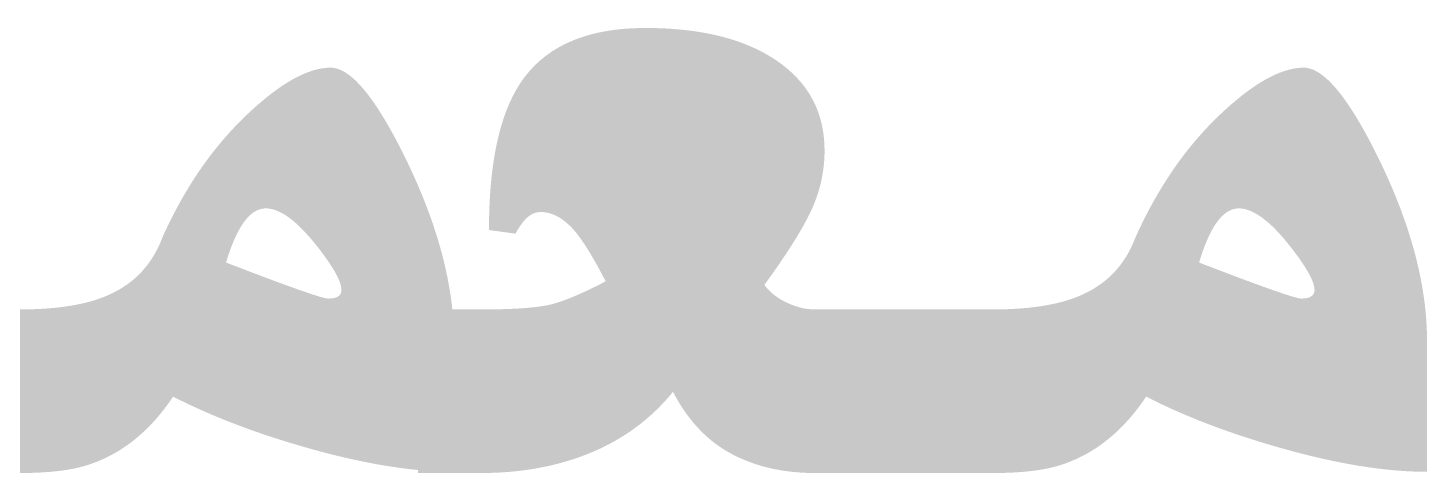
# Model space of a CAD drawing. Header units: metres. Extents: x -24.2 to 51.5, y -28.6 to 30.1.
# Drawn here: x 5.078 to 8.587, y -25.36 to -24.243 of the extents above; entities that cross this region are included whole.
import ezdxf

# ---------------------------------------------------------------- set-up
doc = ezdxf.new("R2010")
doc.units = ezdxf.units.M
doc.layers.add('GF-TEXT-PDF', color=200, linetype='Continuous')

msp = doc.modelspace()

# ---------------------------------------------------------------- hatches: boundary and pattern name
at = {"layer": 'GF-TEXT-PDF', "true_color": 0xb82e00}
msp.add_hatch(color=22, dxfattribs=at).paths.add_polyline_path([(7.2752, -25.3597), (7.052, -25.3597), (7.0412, -25.3596), (7.0305, -25.3593), (7.02, -25.3588), (7.0096, -25.3581), (6.9993, -25.3572), (6.9891, -25.3561), (6.979, -25.3548), (6.9691, -25.3533), (6.9592, -25.3516), (6.9495, -25.3497), (6.9399, -25.3477), (6.9305, -25.3454), (6.9211, -25.3429), (6.9119, -25.3402), (6.9028, -25.3373), (6.8938, -25.3342), (6.8849, -25.3309), (6.8761, -25.3274), (6.8675, -25.3237), (6.859, -25.3198), (6.8506, -25.3157), (6.8423, -25.3114), (6.8345, -25.3071), (6.8268, -25.3026), (6.8192, -25.2979), (6.8118, -25.2929), (6.8046, -25.2877), (6.7974, -25.2823), (6.7904, -25.2766), (6.7835, -25.2707), (6.7767, -25.2647), (6.7701, -25.2583), (6.7636, -25.2518), (6.7573, -25.2451), (6.751, -25.2381), (6.7449, -25.2309), (6.739, -25.2235), (6.7331, -25.2158), (6.7274, -25.2079), (6.7218, -25.1999), (6.7164, -25.1915), (6.7111, -25.183), (6.7059, -25.1742), (6.7009, -25.1653), (6.6959, -25.1561), (6.6877, -25.166), (6.6792, -25.1757), (6.6705, -25.1851), (6.6616, -25.1943), (6.6525, -25.2033), (6.6432, -25.212), (6.6337, -25.2204), (6.624, -25.2286), (6.6141, -25.2366), (6.604, -25.2443), (6.5937, -25.2518), (6.5832, -25.259), (6.5724, -25.266), (6.5615, -25.2727), (6.5504, -25.2792), (6.539, -25.2855), (6.5275, -25.2915), (6.5157, -25.2972), (6.5038, -25.3027), (6.4916, -25.308), (6.4793, -25.313), (6.4667, -25.3177), (6.4539, -25.3223), (6.441, -25.3265), (6.4323, -25.3292), (6.4235, -25.3318), (6.4147, -25.3343), (6.4058, -25.3367), (6.3968, -25.3389), (6.3878, -25.3411), (6.3787, -25.3431), (6.3696, -25.345), (6.3604, -25.3468), (6.3511, -25.3484), (6.3418, -25.35), (6.3324, -25.3514), (6.3229, -25.3528), (6.3134, -25.354), (6.3038, -25.3551), (6.2941, -25.356), (6.2844, -25.3569), (6.2747, -25.3576), (6.2648, -25.3583), (6.2549, -25.3588), (6.245, -25.3592), (6.2349, -25.3595), (6.2248, -25.3597), (6.2147, -25.3597), (6.0563, -25.3597), (6.0563, -24.9494), (6.2147, -24.9494), (6.2284, -24.9493), (6.2416, -24.9492), (6.2543, -24.949), (6.2666, -24.9488), (6.2785, -24.9484), (6.2899, -24.948), (6.3008, -24.9475), (6.3112, -24.9469), (6.3212, -24.9462), (6.3308, -24.9455), (6.3398, -24.9446), (6.3484, -24.9437), (6.3566, -24.9427), (6.3643, -24.9417), (6.3715, -24.9405), (6.3783, -24.9393), (6.3846, -24.938), (6.3904, -24.9367), (6.3973, -24.9348), (6.4045, -24.9327), (6.4121, -24.9303), (6.4199, -24.9275), (6.4281, -24.9246), (6.4365, -24.9213), (6.4453, -24.9177), (6.4544, -24.9139), (6.4638, -24.9097), (6.4736, -24.9053), (6.4836, -24.9006), (6.494, -24.8956), (6.5047, -24.8903), (6.5157, -24.8848), (6.527, -24.8789), (6.5214, -24.868), (6.5158, -24.8576), (6.5104, -24.8475), (6.5051, -24.8378), (6.4999, -24.8285), (6.4947, -24.8195), (6.4897, -24.811), (6.4847, -24.8028), (6.4799, -24.7951), (6.4751, -24.7877), (6.4704, -24.7807), (6.4659, -24.7741), (6.4614, -24.7678), (6.457, -24.762), (6.4527, -24.7565), (6.4485, -24.7515), (6.4411, -24.7434), (6.4336, -24.7361), (6.4261, -24.7296), (6.4185, -24.7238), (6.4109, -24.7188), (6.4032, -24.7146), (6.3955, -24.7111), (6.3877, -24.7084), (6.3798, -24.7065), (6.372, -24.7054), (6.364, -24.705), (6.3559, -24.7057), (6.348, -24.7078), (6.3404, -24.7114), (6.3331, -24.7163), (6.3282, -24.7206), (6.3231, -24.7261), (6.3178, -24.7327), (6.3123, -24.7404), (6.3066, -24.7493), (6.3007, -24.7593), (6.2343, -24.7502), (6.2345, -24.7278), (6.235, -24.7058), (6.2358, -24.6844), (6.2369, -24.6636), (6.2384, -24.6432), (6.2402, -24.6235), (6.2423, -24.6042), (6.2448, -24.5856), (6.2476, -24.5674), (6.2507, -24.5498), (6.2541, -24.5327), (6.2579, -24.5162), (6.262, -24.5002), (6.2664, -24.4848), (6.2711, -24.4699), (6.2762, -24.4556), (6.2816, -24.4418), (6.2873, -24.4285), (6.2934, -24.4158), (6.2998, -24.4036), (6.3065, -24.3919), (6.3135, -24.3808), (6.3209, -24.3703), (6.3286, -24.3603), (6.3366, -24.3507), (6.3451, -24.3416), (6.3539, -24.3329), (6.3631, -24.3245), (6.3726, -24.3166), (6.3826, -24.3091), (6.3929, -24.302), (6.4036, -24.2953), (6.4147, -24.289), (6.4261, -24.2831), (6.438, -24.2777), (6.4502, -24.2726), (6.4628, -24.2679), (6.4758, -24.2637), (6.4892, -24.2598), (6.5029, -24.2563), (6.517, -24.2533), (6.5315, -24.2507), (6.5464, -24.2484), (6.5617, -24.2466), (6.5773, -24.2452), (6.5934, -24.2442), (6.6098, -24.2436), (6.6265, -24.2434), (6.6439, -24.2435), (6.6609, -24.2439), (6.6776, -24.2446), (6.6939, -24.2456), (6.71, -24.2469), (6.7258, -24.2485), (6.7412, -24.2503), (6.7564, -24.2525), (6.7712, -24.2549), (6.7857, -24.2576), (6.7999, -24.2606), (6.8138, -24.2639), (6.8274, -24.2674), (6.8406, -24.2713), (6.8536, -24.2754), (6.8662, -24.2798), (6.8786, -24.2845), (6.8906, -24.2895), (6.9023, -24.2948), (6.9137, -24.3004), (6.9248, -24.3062), (6.9356, -24.3123), (6.946, -24.3187), (6.9562, -24.3254), (6.966, -24.3324), (6.9753, -24.3395), (6.9843, -24.3469), (6.9928, -24.3545), (7.0009, -24.3623), (7.0086, -24.3703), (7.0159, -24.3785), (7.0228, -24.3869), (7.0293, -24.3956), (7.0353, -24.4044), (7.0409, -24.4135), (7.0461, -24.4228), (7.0509, -24.4322), (7.0553, -24.4419), (7.0592, -24.4519), (7.0628, -24.462), (7.0659, -24.4723), (7.0686, -24.4829), (7.0709, -24.4936), (7.0728, -24.5046), (7.0742, -24.5158), (7.0753, -24.5272), (7.0759, -24.5388), (7.0761, -24.5506), (7.076, -24.5602), (7.0756, -24.5697), (7.075, -24.5792), (7.0741, -24.5886), (7.073, -24.5979), (7.0716, -24.6072), (7.07, -24.6165), (7.0682, -24.6257), (7.0661, -24.6348), (7.0637, -24.6439), (7.0611, -24.653), (7.0583, -24.662), (7.0552, -24.6709), (7.0518, -24.6798), (7.0483, -24.6886), (7.0444, -24.6974), (7.0416, -24.7036), (7.0385, -24.71), (7.0352, -24.7165), (7.0317, -24.7233), (7.028, -24.7302), (7.0241, -24.7374), (7.02, -24.7447), (7.0156, -24.7522), (7.0111, -24.7599), (7.0063, -24.7678), (7.0013, -24.7759), (6.9962, -24.7842), (6.9908, -24.7927), (6.9852, -24.8013), (6.9794, -24.8102), (6.9733, -24.8192), (6.9671, -24.8285), (6.9606, -24.8379), (6.954, -24.8475), (6.9471, -24.8573), (6.94, -24.8673), (6.9327, -24.8775), (6.9252, -24.8879), (6.9308, -24.8948), (6.9367, -24.9014), (6.9432, -24.9076), (6.9501, -24.9134), (6.9575, -24.9188), (6.9654, -24.9239), (6.9738, -24.9286), (6.9826, -24.9329), (6.9916, -24.9367), (7.0005, -24.9401), (7.0093, -24.9429), (7.018, -24.9453), (7.0266, -24.9471), (7.0352, -24.9483), (7.0436, -24.9491), (7.052, -24.9494), (7.2752, -24.9494)])
h = msp.add_hatch(color=22, dxfattribs=at)
h.paths.add_polyline_path([(6.1466, -25.3567), (6.1333, -25.3566), (6.1198, -25.3563), (6.1061, -25.3557), (6.0922, -25.355), (6.0781, -25.354), (6.0639, -25.3529), (6.0494, -25.3515), (6.0348, -25.3499), (6.0199, -25.3481), (6.0049, -25.346), (5.9896, -25.3438), (5.9742, -25.3414), (5.9586, -25.3387), (5.9428, -25.3358), (5.9267, -25.3327), (5.9105, -25.3294), (5.8941, -25.3259), (5.8776, -25.3222), (5.8608, -25.3182), (5.8438, -25.3141), (5.8266, -25.3097), (5.8092, -25.3051), (5.7917, -25.3003), (5.7739, -25.2953), (5.7583, -25.2908), (5.7428, -25.2862), (5.7275, -25.2816), (5.7123, -25.2768), (5.6973, -25.272), (5.6825, -25.2672), (5.6678, -25.2623), (5.6532, -25.2573), (5.6389, -25.2522), (5.6246, -25.2471), (5.6106, -25.2419), (5.5967, -25.2366), (5.5829, -25.2313), (5.5693, -25.2259), (5.5559, -25.2204), (5.5426, -25.2149), (5.5295, -25.2093), (5.5165, -25.2036), (5.5037, -25.1978), (5.4911, -25.192), (5.4786, -25.1862), (5.4662, -25.1802), (5.4541, -25.1742), (5.442, -25.1681), (5.4347, -25.1789), (5.4272, -25.1894), (5.4195, -25.1995), (5.4117, -25.2094), (5.4038, -25.2189), (5.3957, -25.2281), (5.3875, -25.237), (5.3792, -25.2456), (5.3707, -25.2538), (5.362, -25.2618), (5.3533, -25.2694), (5.3444, -25.2767), (5.3353, -25.2838), (5.3261, -25.2905), (5.3167, -25.2968), (5.3073, -25.3029), (5.2976, -25.3087), (5.2879, -25.3141), (5.278, -25.3192), (5.2679, -25.324), (5.2577, -25.3285), (5.2474, -25.3327), (5.2369, -25.3366), (5.2263, -25.3401), (5.2193, -25.3422), (5.212, -25.3442), (5.2044, -25.3461), (5.1966, -25.3479), (5.1884, -25.3495), (5.18, -25.351), (5.1714, -25.3524), (5.1624, -25.3537), (5.1531, -25.3548), (5.1436, -25.3558), (5.1338, -25.3568), (5.1237, -25.3575), (5.1134, -25.3582), (5.1027, -25.3588), (5.0918, -25.3592), (5.0806, -25.3595), (5.0691, -25.3597), (5.0573, -25.3597), (4.7586, -25.3597), (4.7586, -24.9494), (5.0573, -24.9494), (5.069, -24.9493), (5.0805, -24.9491), (5.0918, -24.9488), (5.1029, -24.9484), (5.1137, -24.9478), (5.1244, -24.9471), (5.1348, -24.9463), (5.145, -24.9454), (5.1551, -24.9443), (5.1649, -24.9431), (5.1744, -24.9418), (5.1838, -24.9403), (5.193, -24.9387), (5.2019, -24.937), (5.2107, -24.9352), (5.2192, -24.9333), (5.2276, -24.9312), (5.2357, -24.929), (5.2436, -24.9267), (5.2513, -24.9242), (5.2587, -24.9216), (5.266, -24.9189), (5.2731, -24.9161), (5.2823, -24.9121), (5.2912, -24.9079), (5.2999, -24.9034), (5.3083, -24.8987), (5.3164, -24.8937), (5.3243, -24.8884), (5.3319, -24.8829), (5.3393, -24.8771), (5.3464, -24.8711), (5.3532, -24.8648), (5.3598, -24.8583), (5.3661, -24.8515), (5.3722, -24.8444), (5.378, -24.8371), (5.3835, -24.8295), (5.3888, -24.8217), (5.3938, -24.8137), (5.3985, -24.8053), (5.403, -24.7967), (5.4072, -24.7879), (5.4112, -24.7788), (5.4149, -24.7694), (5.4221, -24.7535), (5.4295, -24.7379), (5.4371, -24.7225), (5.4449, -24.7073), (5.4528, -24.6923), (5.4609, -24.6776), (5.4691, -24.6632), (5.4776, -24.6489), (5.4862, -24.6349), (5.4949, -24.6212), (5.5038, -24.6076), (5.5129, -24.5944), (5.5222, -24.5813), (5.5316, -24.5685), (5.5412, -24.5559), (5.551, -24.5436), (5.5609, -24.5315), (5.571, -24.5196), (5.5813, -24.508), (5.5917, -24.4966), (5.6023, -24.4854), (5.6131, -24.4745), (5.624, -24.4638), (5.6351, -24.4533), (5.645, -24.4443), (5.6547, -24.4357), (5.6644, -24.4275), (5.6739, -24.4196), (5.6832, -24.4121), (5.6925, -24.405), (5.7016, -24.3983), (5.7106, -24.392), (5.7194, -24.386), (5.7282, -24.3805), (5.7368, -24.3753), (5.7453, -24.3705), (5.7536, -24.3661), (5.7619, -24.3621), (5.77, -24.3584), (5.778, -24.3552), (5.7858, -24.3523), (5.7935, -24.3498), (5.8011, -24.3477), (5.8086, -24.346), (5.816, -24.3446), (5.8232, -24.3437), (5.8303, -24.3431), (5.8373, -24.3429), (5.8438, -24.3433), (5.8504, -24.3445), (5.8571, -24.3466), (5.8639, -24.3494), (5.8709, -24.353), (5.878, -24.3574), (5.8853, -24.3627), (5.8926, -24.3687), (5.9001, -24.3756), (5.9077, -24.3833), (5.9154, -24.3917), (5.9233, -24.401), (5.9313, -24.4111), (5.9394, -24.422), (5.9476, -24.4337), (5.956, -24.4462), (5.9645, -24.4595), (5.9731, -24.4736), (5.9818, -24.4885), (5.9907, -24.5043), (5.9997, -24.5208), (6.0088, -24.5381), (6.018, -24.5563), (6.0274, -24.5752), (6.0371, -24.5957), (6.0464, -24.616), (6.0553, -24.6361), (6.0638, -24.6561), (6.0719, -24.676), (6.0795, -24.6957), (6.0868, -24.7154), (6.0936, -24.7348), (6.1, -24.7542), (6.106, -24.7734), (6.1116, -24.7924), (6.1168, -24.8113), (6.1215, -24.8301), (6.1259, -24.8488), (6.1298, -24.8673), (6.1333, -24.8857), (6.1364, -24.9039), (6.1391, -24.922), (6.1414, -24.94), (6.1432, -24.9578), (6.1447, -24.9755), (6.1457, -24.9931), (6.1463, -25.0105), (6.1466, -25.0278)])
h.paths.add_polyline_path([(5.8644, -24.9011), (5.8641, -24.8961), (5.8631, -24.8906), (5.8615, -24.8847), (5.8592, -24.8782), (5.8562, -24.8712), (5.8525, -24.8638), (5.8482, -24.8558), (5.8433, -24.8474), (5.8376, -24.8385), (5.8313, -24.8291), (5.8244, -24.8191), (5.8168, -24.8087), (5.8085, -24.7978), (5.7996, -24.7865), (5.7911, -24.7761), (5.7828, -24.7664), (5.7746, -24.7573), (5.7666, -24.7489), (5.7587, -24.741), (5.7509, -24.7338), (5.7433, -24.7273), (5.7358, -24.7213), (5.7284, -24.716), (5.7212, -24.7113), (5.7141, -24.7072), (5.7071, -24.7038), (5.7003, -24.7009), (5.6936, -24.6988), (5.6871, -24.6972), (5.6806, -24.6962), (5.6744, -24.6959), (5.6682, -24.6963), (5.6622, -24.6974), (5.6562, -24.6993), (5.6504, -24.702), (5.6446, -24.7053), (5.639, -24.7095), (5.6335, -24.7144), (5.628, -24.72), (5.6227, -24.7264), (5.6174, -24.7335), (5.6123, -24.7414), (5.6073, -24.7501), (5.6023, -24.7595), (5.5975, -24.7697), (5.5927, -24.7806), (5.5881, -24.7922), (5.5836, -24.8046), (5.5791, -24.8178), (5.5748, -24.8317), (5.5866, -24.8363), (5.598, -24.8406), (5.609, -24.8448), (5.6195, -24.8488), (5.6296, -24.8527), (5.6392, -24.8563), (5.6483, -24.8598), (5.6571, -24.8631), (5.6653, -24.8663), (5.6732, -24.8692), (5.6805, -24.872), (5.6875, -24.8746), (5.694, -24.877), (5.7098, -24.8828), (5.7247, -24.8882), (5.7386, -24.8933), (5.7515, -24.8979), (5.7635, -24.9021), (5.7746, -24.9059), (5.7847, -24.9094), (5.7938, -24.9124), (5.802, -24.915), (5.8093, -24.9172), (5.8156, -24.919), (5.8209, -24.9204), (5.8253, -24.9214), (5.8288, -24.922), (5.8313, -24.9222), (5.8432, -24.9214), (5.8525, -24.9188), (5.8591, -24.9146), (5.8631, -24.9087)])
h = msp.add_hatch(color=22, dxfattribs=at)
h.paths.add_polyline_path([(8.5874, -25.3567), (8.5741, -25.3566), (8.5606, -25.3563), (8.5469, -25.3557), (8.533, -25.355), (8.5189, -25.354), (8.5047, -25.3529), (8.4902, -25.3515), (8.4756, -25.3499), (8.4607, -25.3481), (8.4457, -25.346), (8.4304, -25.3438), (8.415, -25.3414), (8.3994, -25.3387), (8.3836, -25.3358), (8.3676, -25.3327), (8.3514, -25.3294), (8.335, -25.3259), (8.3184, -25.3222), (8.3016, -25.3182), (8.2846, -25.3141), (8.2674, -25.3097), (8.2501, -25.3051), (8.2325, -25.3003), (8.2147, -25.2953), (8.1991, -25.2908), (8.1836, -25.2862), (8.1683, -25.2816), (8.1531, -25.2768), (8.1381, -25.272), (8.1233, -25.2672), (8.1086, -25.2623), (8.094, -25.2573), (8.0797, -25.2522), (8.0654, -25.2471), (8.0514, -25.2419), (8.0375, -25.2366), (8.0237, -25.2313), (8.0101, -25.2259), (7.9967, -25.2204), (7.9834, -25.2149), (7.9703, -25.2093), (7.9573, -25.2036), (7.9445, -25.1978), (7.9319, -25.192), (7.9194, -25.1862), (7.907, -25.1802), (7.8949, -25.1742), (7.8828, -25.1681), (7.8755, -25.1789), (7.868, -25.1894), (7.8603, -25.1995), (7.8525, -25.2094), (7.8446, -25.2189), (7.8365, -25.2281), (7.8283, -25.237), (7.82, -25.2456), (7.8115, -25.2538), (7.8029, -25.2618), (7.7941, -25.2694), (7.7852, -25.2767), (7.7761, -25.2838), (7.7669, -25.2905), (7.7576, -25.2968), (7.7481, -25.3029), (7.7384, -25.3087), (7.7287, -25.3141), (7.7188, -25.3192), (7.7087, -25.324), (7.6985, -25.3285), (7.6882, -25.3327), (7.6777, -25.3366), (7.6671, -25.3401), (7.6601, -25.3422), (7.6528, -25.3442), (7.6452, -25.3461), (7.6374, -25.3479), (7.6293, -25.3495), (7.6208, -25.351), (7.6122, -25.3524), (7.6032, -25.3537), (7.5939, -25.3548), (7.5844, -25.3558), (7.5746, -25.3568), (7.5645, -25.3575), (7.5542, -25.3582), (7.5435, -25.3588), (7.5326, -25.3592), (7.5214, -25.3595), (7.5099, -25.3597), (7.4981, -25.3597), (7.1994, -25.3597), (7.1994, -24.9494), (7.4981, -24.9494), (7.5098, -24.9493), (7.5213, -24.9491), (7.5326, -24.9488), (7.5437, -24.9484), (7.5545, -24.9478), (7.5652, -24.9471), (7.5756, -24.9463), (7.5858, -24.9454), (7.5959, -24.9443), (7.6057, -24.9431), (7.6153, -24.9418), (7.6246, -24.9403), (7.6338, -24.9387), (7.6428, -24.937), (7.6515, -24.9352), (7.66, -24.9333), (7.6684, -24.9312), (7.6765, -24.929), (7.6844, -24.9267), (7.6921, -24.9242), (7.6996, -24.9216), (7.7068, -24.9189), (7.7139, -24.9161), (7.7231, -24.9121), (7.732, -24.9079), (7.7407, -24.9034), (7.7491, -24.8987), (7.7572, -24.8937), (7.7651, -24.8884), (7.7727, -24.8829), (7.7801, -24.8771), (7.7872, -24.8711), (7.794, -24.8648), (7.8006, -24.8583), (7.8069, -24.8515), (7.813, -24.8444), (7.8188, -24.8371), (7.8243, -24.8295), (7.8296, -24.8217), (7.8346, -24.8137), (7.8393, -24.8053), (7.8438, -24.7967), (7.848, -24.7879), (7.852, -24.7788), (7.8557, -24.7694), (7.8629, -24.7535), (7.8704, -24.7379), (7.8779, -24.7225), (7.8857, -24.7073), (7.8936, -24.6923), (7.9017, -24.6776), (7.91, -24.6632), (7.9184, -24.6489), (7.927, -24.6349), (7.9357, -24.6212), (7.9447, -24.6076), (7.9537, -24.5944), (7.963, -24.5813), (7.9724, -24.5685), (7.982, -24.5559), (7.9918, -24.5436), (8.0017, -24.5315), (8.0118, -24.5196), (8.0221, -24.508), (8.0325, -24.4966), (8.0431, -24.4854), (8.0539, -24.4745), (8.0648, -24.4638), (8.0759, -24.4533), (8.0858, -24.4443), (8.0956, -24.4357), (8.1052, -24.4275), (8.1147, -24.4196), (8.124, -24.4121), (8.1333, -24.405), (8.1424, -24.3983), (8.1514, -24.392), (8.1602, -24.386), (8.169, -24.3805), (8.1776, -24.3753), (8.1861, -24.3705), (8.1944, -24.3661), (8.2027, -24.3621), (8.2108, -24.3584), (8.2188, -24.3552), (8.2266, -24.3523), (8.2344, -24.3498), (8.242, -24.3477), (8.2494, -24.346), (8.2568, -24.3446), (8.264, -24.3437), (8.2711, -24.3431), (8.2781, -24.3429), (8.2846, -24.3433), (8.2912, -24.3445), (8.2979, -24.3466), (8.3048, -24.3494), (8.3117, -24.353), (8.3188, -24.3574), (8.3261, -24.3627), (8.3334, -24.3687), (8.3409, -24.3756), (8.3485, -24.3833), (8.3562, -24.3917), (8.3641, -24.401), (8.3721, -24.4111), (8.3802, -24.422), (8.3884, -24.4337), (8.3968, -24.4462), (8.4053, -24.4595), (8.4139, -24.4736), (8.4226, -24.4885), (8.4315, -24.5043), (8.4405, -24.5208), (8.4496, -24.5381), (8.4588, -24.5563), (8.4682, -24.5752), (8.4779, -24.5957), (8.4872, -24.616), (8.4961, -24.6361), (8.5046, -24.6561), (8.5127, -24.676), (8.5203, -24.6957), (8.5276, -24.7154), (8.5344, -24.7348), (8.5408, -24.7542), (8.5468, -24.7734), (8.5524, -24.7924), (8.5576, -24.8113), (8.5623, -24.8301), (8.5667, -24.8488), (8.5706, -24.8673), (8.5741, -24.8857), (8.5772, -24.9039), (8.5799, -24.922), (8.5822, -24.94), (8.5841, -24.9578), (8.5855, -24.9755), (8.5865, -24.9931), (8.5872, -25.0105), (8.5874, -25.0278)])
h.paths.add_polyline_path([(8.3053, -24.9011), (8.3049, -24.8961), (8.3039, -24.8906), (8.3023, -24.8847), (8.3, -24.8782), (8.297, -24.8712), (8.2933, -24.8638), (8.289, -24.8558), (8.2841, -24.8474), (8.2784, -24.8385), (8.2722, -24.8291), (8.2652, -24.8191), (8.2576, -24.8087), (8.2493, -24.7978), (8.2404, -24.7865), (8.2319, -24.7761), (8.2236, -24.7664), (8.2154, -24.7573), (8.2074, -24.7489), (8.1995, -24.741), (8.1917, -24.7338), (8.1841, -24.7273), (8.1766, -24.7213), (8.1692, -24.716), (8.162, -24.7113), (8.1549, -24.7072), (8.1479, -24.7038), (8.1411, -24.7009), (8.1344, -24.6988), (8.1279, -24.6972), (8.1214, -24.6962), (8.1152, -24.6959), (8.109, -24.6963), (8.103, -24.6974), (8.097, -24.6993), (8.0912, -24.702), (8.0855, -24.7053), (8.0798, -24.7095), (8.0743, -24.7144), (8.0688, -24.72), (8.0635, -24.7264), (8.0583, -24.7335), (8.0531, -24.7414), (8.0481, -24.7501), (8.0431, -24.7595), (8.0383, -24.7697), (8.0336, -24.7806), (8.0289, -24.7922), (8.0244, -24.8046), (8.0199, -24.8178), (8.0156, -24.8317), (8.0274, -24.8363), (8.0388, -24.8406), (8.0498, -24.8448), (8.0603, -24.8488), (8.0704, -24.8527), (8.08, -24.8563), (8.0891, -24.8598), (8.0979, -24.8631), (8.1061, -24.8663), (8.114, -24.8692), (8.1214, -24.872), (8.1283, -24.8746), (8.1348, -24.877), (8.1506, -24.8828), (8.1655, -24.8882), (8.1794, -24.8933), (8.1923, -24.8979), (8.2043, -24.9021), (8.2154, -24.9059), (8.2255, -24.9094), (8.2347, -24.9124), (8.2429, -24.915), (8.2501, -24.9172), (8.2564, -24.919), (8.2617, -24.9204), (8.2661, -24.9214), (8.2696, -24.922), (8.2721, -24.9222), (8.284, -24.9214), (8.2933, -24.9188), (8.2999, -24.9146), (8.3039, -24.9087)])

doc.saveas('drawing.dxf')
